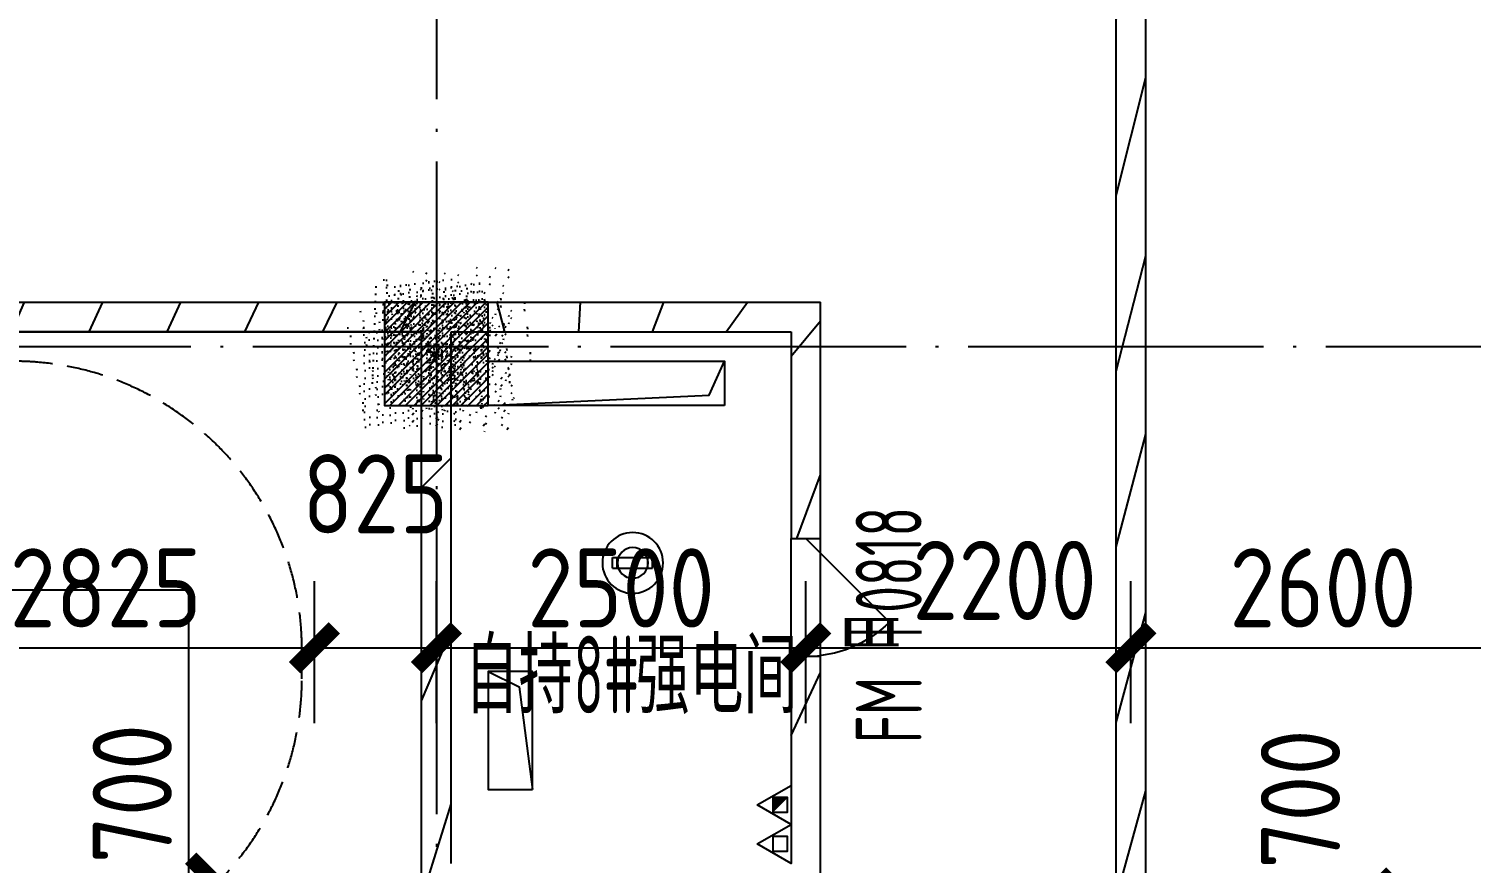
# Model space of a CAD drawing. Header units: inches. Extents: x 0 to 1813292486, y 0 to 3473589894.
# Drawn here: x 600470328 to 600480088, y 3473223920 to 3473229569 of the extents above; entities that cross this region are included whole.
import ezdxf
from ezdxf.xclip import XClip

# ---------------------------------------------------------------- set-up
doc = ezdxf.new("R2010")
doc.units = ezdxf.units.IN
doc.header["$LTSCALE"] = 1000
doc.header["$MEASUREMENT"] = 0
doc.header["$XCLIPFRAME"] = 2
doc.linetypes.add('AX-MALL-GIRD-200$0$DOTE', pattern=[2.4200000000000004, 2, -0.2, 0.02, -0.2])
doc.linetypes.add('AX-MALL-WALL-P02-QT$0$DASH', pattern=[0.35, 0.25, -0.1])
for name, color, linetype in [('A-Anno-Note', 241, 'Continuous'), ('AX-MALL-DIM-P02$0$A-Anno-Dims', 3, 'Continuous'), ('AX-MALL-DIM-P02$0$A-Detl-Thin', 131, 'Continuous'), ('AX-MALL-GIRD-200$0$A-Grid', 222, 'AX-MALL-GIRD-200$0$DOTE'), ('AX-MALL-P02-200$0$A-Anno-Note', 241, 'Continuous'), ('AX-MALL-WALL-P02$0$A-Anno-Note', 241, 'Continuous'), ('AX-MALL-WALL-P02-QT$0$A-Anno-Dims', 3, 'Continuous'), ('AX-MALL-WALL-P02-QT$0$A-Anno-Note', 241, 'Continuous'), ('AX-MALL-WALL-P02-QT$0$A-Detl-Patt', 8, 'Continuous'), ('AX-MALL-WALL-P02-QT$0$A-Detl-Thin', 131, 'Continuous'), ('AX-MALL-WALL-P02-QT$0$A-Strs', 151, 'Continuous'), ('AX-MALL-WALL-P02-QT$0$A-Wall', 2, 'Continuous'), ('AX-MALL-WALL-P02-QT$0$A-Wall-Patt', 13, 'Continuous'), ('AX-MALL-WALL-P02-QT$0$A-Wind', 4, 'Continuous'), ('AX-MALL-WORD-P02$0$A-Anno-Note', 241, 'Continuous'), ('AX-MALL-WORD-P02$0$A-Wind-Iden', 11, 'Continuous'), ('AX-MALL-ZTKD-P02$0$A-Anno-Note', 241, 'Continuous'), ('EX-MALL-2F-DBKD$0$TEL_底图', 7, 'Continuous'), ('PX-MALL-P02-LG$0$P-Exsh', 31, 'Continuous'), ('PX-MALL-P02-LG$0$PX-DSY-一层平面图$0$PX-B-P01$0$P-Gass-Anno', 41, 'Continuous'), ('SX-MALL-WALL-L-1F~2F$0$S-COLU', 30, 'Continuous'), ('SX-MALL-WALL-L-1F~2F$0$S-PATT-WALL', 83, 'Continuous'), ('SX-MALL-WALL-L-1F~2F$0$单形心', 4, 'Continuous')]:
    doc.layers.add(name, color=color, linetype=linetype)
doc.styles.add('AX-MALL-DIM-P02$0$_TCH_DIM_T3', font='gbenor.shx')
doc.styles.add('AX-MALL-WORD-P02$0$_TCH_WINDOW', font='gbenor.shx', dxfattribs={"bigfont": 'gbcbig.shx'})
doc.styles.add('AX-MALL-WORD-P02$0$STANDARD', font='gbenor.shx', dxfattribs={"bigfont": 'gbcbig.shx'})
doc.dimstyles.new('AX-MALL-DIM-P02$0$_TCH_ARCH&&180', dxfattribs={"dimtxt": 535.5, "dimasz": 270, "dimexe": 450, "dimexo": 450, "dimgap": 137.25, "dimtad": 1, "dimdec": 0, "dimzin": 0, "dimdsep": 46, "dimtxsty": 'AX-MALL-DIM-P02$0$_TCH_DIM_T3', "dimblk": 'AX-MALL-DIM-P02$0$_ArchTick', "dimcen": 0.09, "dimclrt": 7, "dimazin": 2, "dimtfac": 1, "dimtdec": 0, "dimtix": 1, "dimtmove": 2, "dimatfit": 3, "dimfxl": 500, "dimtolj": 1, "dimtzin": 0, "dimarcsym": 0})
pattern_1 = [(45, (0, 359.0227), (-353.55353201463, 353.55353201463), [])]

# ---------------------------------------------------------------- blocks, each defined once
blk = doc.blocks.new('AX-MALL-WORD-P02')
at = {"layer": 'AX-MALL-WORD-P02$0$A-Anno-Note', "style": 'AX-MALL-WORD-P02$0$STANDARD'}
for s, p in [('自持', (600287730.7605944, 3473121152.230686)), ('强电间', (600288815.1908987, 3473120748.248577))]:
    blk.add_text(s, height=506.3829787234042, rotation=339.5681613092015, dxfattribs=at).set_placement(p)
at = {"layer": 'AX-MALL-WORD-P02$0$A-Anno-Note', "style": 'AX-MALL-WORD-P02$0$STANDARD', "width": 0.6}
blk.add_text('8#', height=525, rotation=339.5681613092015, dxfattribs=at).set_placement((600288421.613877, 3473120894.867567))
at = {"layer": 'AX-MALL-WORD-P02$0$A-Wind-Iden', "style": 'AX-MALL-WORD-P02$0$_TCH_WINDOW', "width": 0.7}
for s, height, p in [('0818', 446.25, (600290866.0973691, 3473120710.499033)), ('甲', 506.3829787234042, (600290776.0202763, 3473120468.700384)), ('FM', 446.25, (600290557.9245276, 3473119883.254565))]:
    blk.add_text(s, height=height, rotation=69.56816110328897, dxfattribs=at).set_placement(p)
blk = doc.blocks.new('AX-MALL-GIRD-200')
at = {"layer": 'AX-MALL-GIRD-200$0$A-Grid'}
for p, q in [((600315044.6223986, 3473195022.09782), (600276315.0834494, 3473091058.370738)), ((600223757.4145118, 3473147635.412487), (600581653.41861, 3473014308.649205))]:
    blk.add_line(p, q, dxfattribs=at)
blk = doc.blocks.new('AX-MALL-WALL-P02-QT$0$tj')
at = {"layer": 'AX-MALL-WALL-P02-QT$0$A-Detl-Patt'}
h = blk.add_hatch(dxfattribs=at)
h.set_pattern_fill('STEEL', color=256, scale=100.0000000000001, angle=50.43183869082386)
h.set_pattern_definition([(75.00000000004839, (-14278.19445574284, 156289.8254051208), (-153.3407249234246, 41.08752340989569), []), (75.00000000004839, (-14317.88195610046, 156358.5661673546), (-153.3407249234246, 41.08752340989569), [])])
edge = h.paths.add_edge_path()
edge.add_line((88101.273016572, 47666.64152574539), (87883.93542659283, 47459.84604215622))
edge.add_line((87883.93542659283, 47459.84604215622), (91571.54751467705, 43584.64122533798))
edge.add_arc((262949.389629302, 558937.705083496), 543101.4133620498, 251.6057364187558, 260.0288666978238)
edge.add_arc((172180.8466627672, -2862.146247219684), 27099.9982179492, 64.7128659603706, 96.9316049602786, ccw=False)
edge.add_arc((262948.9730309481, 558936.3205539446), 543099.9677998082, 261.6155114784545, 271.7251478115656)
edge.add_line((279298.9759148359, 16082.51663446426), (279298.9759315252, 16382.65274763107))
edge.add_arc((262948.9742454757, 558936.3204835369), 542799.9676941936, 261.62020364125146, 271.7261014454634, ccw=False)
edge.add_arc((172180.8456921196, -2862.14609140989), 27400.00151046549, 64.80631838577902, 96.83815911678944)
edge.add_arc((262949.394896181, 558937.7037490648), 542801.4137571028, 251.6136389015772, 260.02417327084333, ccw=False)
edge.add_line((91737.26096642017, 43845.69257831573), (88101.273016572, 47666.64152574539))
blk.add_lwpolyline([(88103.03003954887, 47737.33037519455), (87813.24658572674, 47461.60306501389), (91543.92713344097, 43541.13421487808, 0.03677856867194786), (168908.9495433569, 23989.2463850975, -0.1416543586965341), (183742.0972260237, 21592.70785188675, 0.04416604653312874), (279348.9759123325, 16034.00206041336), (279348.9759345055, 16434.18465709686, -0.04414427716130016), (183859.0483468771, 21979.79425859451, 0.1405450684183163), (168919.8474783897, 24393.46752309799, -0.03670519880877311), (91764.87840116024, 43889.20268630981), (88103.03007543087, 47737.33033752441)], format="xyb", dxfattribs=at)
blk.add_lwpolyline([(88101.273016572, 47666.64152574539), (87883.93542659283, 47459.84604215622), (91571.54751467705, 43584.64122533798, 0.0367693963449814), (168910.2986617088, 24039.77597379684, -0.1415142461245126), (183756.7420067787, 21641.08926153183, 0.04414024362697595), (279298.9759148359, 16082.51663446426), (279298.9759315252, 16382.65274763107, -0.04412389944666065), (183844.4648458958, 21931.40288829803, 0.1406825130026793), (168918.4574091434, 24342.94360637665, -0.03671436212623864), (91737.26096642017, 43845.69257831573)], format="xyb", close=True, dxfattribs=at)
blk = doc.blocks.new('SX-MALL-WALL-L-1F~2F$0$BANWANG_XINGXIN')
at = {"color": 0}
for points in [[(0.7071067811865476, 0.7071067811865475), (-0.7071067811865477, -0.7071067811865475)], [(-0.7071067811865475, 0.7071067811865476), (0.7071067811865474, -0.7071067811865477)]]:
    blk.add_lwpolyline(points, dxfattribs=at)
blk = doc.blocks.new('SX-MALL-WALL-L-1F~2F')
at = {"layer": 'SX-MALL-WALL-L-1F~2F$0$S-PATT-WALL'}
h = blk.add_hatch(dxfattribs=at)
h.set_pattern_fill('钢筋混凝土', color=256, scale=15, pattern_type=2)
h.set_pattern_definition([(24.56816131876918, (600332726.3334522, 3473133559.609151), (-31.18316060756021, 68.21004687377882), []), (29.56816131876925, (600332726.3334522, 3473133559.609151), (97.53445422577846, -46.37920049590846), [11.25, -123.75]), (334.5681613187692, (600332726.3334522, 3473133559.609151), (19.88439775835759, 112.9961142864107), [9, -99]), (80.01956131876923, (600332734.4613234, 3473133555.744218), (117.4189029535321, 66.61682170576017), [9.5610285, -105.1713168]), (25.75236131876919, (600332736.8062372, 3473133587.721795), (141.3476152674957, -79.15081590010527), [16.87499999999951, -185.624999999996]), (76.20376131876925, (600332748.5852009, 3473133581.125886), (182.3878362713222, 87.98253900728311), [14.3415432, -157.75695]), (330.7523613187692, (600332736.8062372, 3473133587.721795), (182.387767611897, 87.98268144025062), [13.49999999999975, -148.499999999996]), (0.5681613187692669, (600332748.2443632, 3473133575.457242), (62.82047321120105, -87.84980446922418), [11.25, -123.75]), (305.5681613187692, (600332748.2443632, 3473133575.457242), (72.17288940056439, 89.18848105901375), [9, -99]), (51.01956131876926, (600332753.4793979, 3473133568.136421), (134.9933625470349, 1.33857134020591), [9.5610285, -105.1713168]), (17.06816131876921, (600332726.3334522, 3473133559.609151), (19.14085714793764, 46.15589493924091), [0.75, -97.8, 0.75, -100.5, 0.75, -99.375]), (347.0681613187692, (600332726.3334522, 3473133559.609151), (57.63084699394109, 41.66442757030211), [0.75, -57.3, 0.75, -95.55, 0.75, -37.875]), (307.0681613187692, (600332694.9878538, 3473133571.286306), (73.85474001336534, -31.12342331039777), [0.75, -37.5, 0.75, -117, 0.75, -155.25]), (297.0681613187692, (600332680.9315315, 3473133576.522698), (87.2164167648191, -16.46683781742514), [0.75, -48.75, 0.75, -77.69999999999999, 0.75, -110.25])])
h.paths.add_polyline_path([(600288606.5348943, 3473123050.358087), (600288850.8998764, 3473123706.31979), (600288194.9381735, 3473123950.684772), (600287950.5731914, 3473123294.723069)])
h = blk.add_hatch(dxfattribs=at)
h.set_pattern_fill('钢筋混凝土', color=256, scale=15, pattern_type=2)
h.set_pattern_definition([(24.56816131876918, (600332743.788088, 3473133606.463542), (-31.18316060756021, 68.21004687377882), []), (29.56816131876925, (600332743.788088, 3473133606.463542), (97.53445422577846, -46.37920049590846), [11.24999999999975, -123.749999999998]), (334.5681613187692, (600332743.788088, 3473133606.463542), (19.8843977583576, 112.9961142864107), [8.999999999999755, -98.99999999999804]), (80.01956131876923, (600332751.9159591, 3473133602.59861), (117.4189029535321, 66.61682170576017), [9.5610285, -105.1713168]), (25.75236131876918, (600332754.260873, 3473133634.576187), (141.3476152674957, -79.15081590010527), [16.87499999999999, -185.6249999999999]), (76.20376131876925, (600332766.0398366, 3473133627.980278), (182.3878362713222, 87.98253900728308), [14.3415432, -157.75695]), (330.7523613187692, (600332754.260873, 3473133634.576187), (182.3877676118969, 87.98268144025063), [13.5, -148.4999999999999]), (0.5681613187692685, (600332765.6989989, 3473133622.311633), (62.82047321120105, -87.84980446922418), [11.25, -123.75]), (305.5681613187692, (600332765.6989989, 3473133622.311633), (72.17288940056437, 89.18848105901375), [8.999999999999998, -98.99999999999999]), (51.01956131876926, (600332770.9340338, 3473133614.990813), (134.9933625470349, 1.33857134020591), [9.5610285, -105.1713168]), (17.06816131876921, (600332743.788088, 3473133606.463542), (19.14085714793764, 46.1558949392409), [0.7499999999999999, -97.79999999999998, 0.7499999999999999, -100.5, 0.7499999999999999, -99.37499999999999]), (347.0681613187692, (600332743.788088, 3473133606.463542), (57.63084699394109, 41.66442757030211), [0.7499999999999999, -57.29999999999999, 0.7499999999999999, -95.54999999999998, 0.7499999999999999, -37.87499999999999]), (307.0681613187692, (600332712.4424894, 3473133618.140697), (73.85474001336533, -31.12342331039777), [0.7499999999999848, -37.49999999999903, 0.7499999999999848, -116.9999999999981, 0.7499999999999848, -155.2499999999961]), (297.0681613187692, (600332698.3861673, 3473133623.37709), (87.2164167648191, -16.46683781742514), [0.7499999999999999, -48.74999999999999, 0.7499999999999999, -77.69999999999997, 0.7499999999999999, -110.25])])
h.paths.add_polyline_path([(600288606.5348945, 3473123050.358088), (600288850.8998764, 3473123706.31979), (600288194.9381734, 3473123950.684772), (600287950.5731913, 3473123294.72307)])
at = {"layer": 'SX-MALL-WALL-L-1F~2F$0$S-COLU'}
blk.add_lwpolyline([(600288606.5348943, 3473123050.358087), (600288850.8998764, 3473123706.31979), (600288194.9381735, 3473123950.684772), (600287950.5731914, 3473123294.723069)], close=True, dxfattribs=at)
at = {"layer": 'SX-MALL-WALL-L-1F~2F$0$单形心', "xscale": 50, "yscale": 50, "zscale": 50}
blk.add_blockref('SX-MALL-WALL-L-1F~2F$0$BANWANG_XINGXIN', (600288400.7365339, 3473123500.52143), dxfattribs=at)
blk = doc.blocks.new('SX-MALL-WALL-L-2F~3F')
ref = blk.add_blockref('SX-MALL-WALL-L-1F~2F', (0, 0))
XClip(ref).set_block_clipping_path([(600349769.7341375, 3473074679.418533), (600357001.7302529, 3473071985.287766), (600356499.8725733, 3473070638.124951), (600359302.5086629, 3473069594.060767), (600362345.1765132, 3473077761.653201), (600381551.4312518, 3473070606.759726), (600391553.7259278, 3473066880.611454), (600387749.827644, 3473056669.608357), (600391632.1759799, 3473055223.319679), (600395635.5522461, 3473065969.791956), (600406982.2408491, 3473061742.817497), (600403058.8006672, 3473051210.921831), (600412723.2437257, 3473047610.6332), (600445093.3740637, 3473134503.466942), (600393055.2444371, 3473153889.197227), (600387463.4997383, 3473138878.984498), (600380158.3525343, 3473141600.366193), (600382830.751978, 3473148774.027779), (600388210.8522022, 3473146769.782572), (600390696.2253517, 3473153441.399696), (600277474.697425, 3473195619.741203), (600273446.9822528, 3473184807.934726), (600257129.111771, 3473190886.82031), (600241575.9633431, 3473149136.690594), (600258197.8999482, 3473142944.531458), (600255239.7303221, 3473135003.762026), (600263182.3271956, 3473132044.911624), (600260741.6763649, 3473125493.34496), (600269350.4970673, 3473122286.306632), (600271511.1407766, 3473128086.235537), (600286270.1853781, 3473122588.058336), (600284109.5416689, 3473116788.129431), (600282580.7823727, 3473112684.400902), (600291840.7574171, 3473109234.788475), (600290827.7957876, 3473106515.642598), (600293360.405141, 3473105572.171298), (600294731.2544166, 3473109252.0137), (600323175.4764534, 3473098655.706329), (600321336.3302773, 3473093718.790065), (600344750.773286, 3473084996.222976), (600341987.4689643, 3473077578.540671), (600344583.6790427, 3473076611.376234), (600346015.5062013, 3473080454.904757), (600351201.5612961, 3473078522.947055)])
blk = doc.blocks.new('SX-MALL-WALL-2F~3F')
blk.add_blockref('SX-MALL-WALL-L-2F~3F', (0, 0))
blk = doc.blocks.new('EX-MALL-2F-DBKD')
at = {"layer": 'EX-MALL-2F-DBKD$0$TEL_底图'}
for points in [[(600290106.597145, 3473122491.5401), (600288606.5348128, 3473123050.357868), (600288711.2627517, 3473123331.484284), (600290211.3250839, 3473122772.666516)], [(600287980.7401909, 3473120508.931516), (600288260.0146891, 3473121258.601946), (600287978.888278, 3473121363.329883), (600287699.6137797, 3473120613.659453)]]:
    blk.add_lwpolyline(points, close=True, dxfattribs=at)
for points in [[(600288607.2562804, 3473123050.0891), (600290031.5546933, 3473122593.380918), (600290211.3250878, 3473122772.666526)], [(600287978.8882779, 3473121363.329884), (600288139.1543783, 3473121191.489038), (600287980.740191, 3473120508.931516)]]:
    blk.add_lwpolyline(points, dxfattribs=at)
blk = doc.blocks.new('AX-MALL-WALL-P02-QT$0$$DorLib2D$00000114')
at = {"color": 0}
blk.add_line((0.4999999999999964, 3.552713678800501e-15), (-0.2071067811864751, 0.7071067811864857), dxfattribs=at)
blk.add_arc((0.5000000000013856, -1.154631945610163e-12), 1.000000000001696, 135, 180, dxfattribs=at)
blk = doc.blocks.new('AX-MALL-WALL-P02-QT')
at = {"layer": 'AX-MALL-WALL-P02-QT$0$A-Wall-Patt'}
h = blk.add_hatch(dxfattribs=at)
h.set_pattern_fill('普通砖', color=256, scale=200, style=0)
h.set_pattern_definition(pattern_1)
h.paths.add_polyline_path([(600281166.7770708, 3473126568.881009), (600281284.3761337, 3473126311.644813), (600288359.3916433, 3473123675.993935), (600288476.3733135, 3473123703.557195), (600288522.9190242, 3473123828.502281)])
h = blk.add_hatch(dxfattribs=at)
h.set_pattern_fill('普通砖', color=256, scale=200, style=0)
h.set_pattern_definition(pattern_1)
h.paths.add_polyline_path([(600291317.7336475, 3473117771.816128), (600291415.115472, 3473117842.252078), (600293788.946503, 3473124214.450559), (600293531.7103044, 3473124096.851497), (600291192.7885679, 3473117818.361856)])
h = blk.add_hatch(dxfattribs=at)
h.set_pattern_fill('普通砖', color=256, scale=200, style=0)
h.set_pattern_definition(pattern_1)
h.paths.add_polyline_path([(600288476.3733134, 3473123703.557195), (600288546.8092728, 3473123606.175369), (600290702.1121182, 3473122803.261816), (600290959.3483169, 3473122920.860878), (600288522.9190245, 3473123828.502281)])
h = blk.add_hatch(dxfattribs=at)
h.set_pattern_fill('普通砖', color=256, scale=200, style=0)
h.set_pattern_definition(pattern_1)
h.paths.add_polyline_path([(600287192.6932522, 3473120162.22208), (600287290.0750784, 3473120232.658039), (600288546.8092728, 3473123606.175369), (600288476.3733135, 3473123703.557195), (600288359.3916433, 3473123675.993935), (600287067.7481661, 3473120208.767791)])
h = blk.add_hatch(dxfattribs=at)
h.set_pattern_fill('普通砖', color=256, scale=200, style=0)
h.set_pattern_definition(pattern_1)
h.paths.add_polyline_path([(600290702.1121182, 3473122803.261816), (600290213.3821331, 3473121491.338419), (600290400.7997613, 3473121421.51985), (600290959.3483169, 3473122920.860878)])
h = blk.add_hatch(dxfattribs=at)
h.set_pattern_fill('普通砖', color=256, scale=200, style=0)
h.set_pattern_definition(pattern_1)
h.paths.add_polyline_path([(600289597.8862138, 3473119266.217126), (600290121.5254837, 3473120671.849337), (600289934.1078556, 3473120741.667906), (600289445.3778692, 3473119429.744507), (600289472.9411277, 3473119312.762837)])
at = {"layer": 'AX-MALL-WALL-P02-QT$0$A-Anno-Dims'}
blk.add_lwpolyline([(600283132.5744295, 3473124369.252343, 0, 0, 0), (600286656.0258596, 3473123056.663291, 0, 0, 0), (600285905.4762685, 3473121041.923776, 0, 0, 0), (600282644.4095194, 3473122256.766835, 0, 120, 0), (600283066.0991852, 3473122099.67506, 0, 0, 0)], format="xyseb", dxfattribs=at)
at = {"layer": 'AX-MALL-WALL-P02-QT$0$A-Strs'}
for p, q in [((600288359.3916458, 3473123675.99393), (600285773.028362, 3473124639.490149)), ((600286858.2923981, 3473119646.514724), (600288359.3916458, 3473123675.99393))]:
    blk.add_line(p, q, dxfattribs=at)
at = {"layer": 'AX-MALL-WALL-P02-QT$0$A-Strs', "linetype": 'AX-MALL-WALL-P02-QT$0$DASH'}
blk.add_lwpolyline([(600284271.9291797, 3473120610.011119, 0.414213564597309), (600286779.9818535, 3473121756.601883), (600286849.8006063, 3473121944.020013, 0.4142134314971253), (600285703.2099676, 3473124452.072055)], format="xyb", dxfattribs=at)
at = {"layer": 'AX-MALL-WALL-P02-QT$0$A-Wall'}
for p, q in [((600281166.7770708, 3473126568.881009), (600288522.9190242, 3473123828.502281)), ((600281284.3761337, 3473126311.644813), (600288359.3916433, 3473123675.993935)), ((600291415.115472, 3473117842.252078), (600293788.946503, 3473124214.450559)), ((600291192.7885679, 3473117818.361856), (600293531.7103044, 3473124096.851497)), ((600288522.9190245, 3473123828.502281), (600290959.3483169, 3473122920.860878)), ((600287067.7481661, 3473120208.767791), (600288359.3916433, 3473123675.993935)), ((600287290.0750784, 3473120232.658039), (600288546.8092728, 3473123606.175369)), ((600288546.8092728, 3473123606.175369), (600290702.1121182, 3473122803.261816)), ((600290400.7997613, 3473121421.51985), (600290959.3483169, 3473122920.860878)), ((600290702.1121182, 3473122803.261816), (600290213.3821331, 3473121491.338419)), ((600290213.3821331, 3473121491.338419), (600290400.7997613, 3473121421.51985)), ((600289934.1078556, 3473120741.667906), (600289445.3778692, 3473119429.744507)), ((600290121.5254837, 3473120671.849337), (600289934.1078556, 3473120741.667906)), ((600289597.8862138, 3473119266.217126), (600290121.5254837, 3473120671.849337))]:
    blk.add_line(p, q, dxfattribs=at)
at = {"layer": 'AX-MALL-WALL-P02-QT$0$A-Wind'}
for p, q in [((600289934.1078556, 3473120741.667906), (600290213.382133, 3473121491.338419)), ((600290121.5254838, 3473120671.849337), (600290400.7997613, 3473121421.51985))]:
    blk.add_line(p, q, dxfattribs=at)
at = {"layer": 'AX-MALL-WALL-P02-QT$0$A-Anno-Note'}
blk.add_blockref('EX-MALL-2F-DBKD', (0, 0), dxfattribs=at)
at = {"layer": 'AX-MALL-WALL-P02-QT$0$A-Detl-Thin'}
blk.add_blockref('SX-MALL-WALL-2F~3F', (0, 0), dxfattribs=at)
at = {"layer": 'AX-MALL-WALL-P02-QT$0$A-Detl-Thin', "rotation": 339.5681613091762}
blk.add_blockref('AX-MALL-WALL-P02-QT$0$tj', (600144118.6961328, 3473128496.287411), dxfattribs=at)
at = {"layer": 'AX-MALL-WALL-P02-QT$0$A-Wind'}
blk.add_blockref('AX-MALL-GIRD-200', (0, 0), dxfattribs=at)
at = {"layer": 'AX-MALL-WALL-P02-QT$0$A-Wind', "xscale": 800, "yscale": -800, "zscale": 200, "rotation": 69.56816038445717}
blk.add_blockref('AX-MALL-WALL-P02-QT$0$$DorLib2D$00000114', (600290167.4538084, 3473121081.593878), dxfattribs=at)
blk = doc.blocks.new('AX-MALL-WALL-P02')
at = {"layer": 'AX-MALL-WALL-P02$0$A-Anno-Note'}
blk.add_blockref('AX-MALL-WORD-P02', (0, 0), dxfattribs=at)
blk.add_blockref('AX-MALL-WALL-P02-QT', (0, 0), dxfattribs=at)
blk = doc.blocks.new('PX-MALL-P02-LG$0$PX-DSY-一层平面图$0$PX-B-P01$0$A$C3BA02923')
for p, q in [((-205.0528028229019, 54.52846630102431), (200.4903818683233, 54.52846630105341)), ((-205.0528028229019, 54.52846630102431), (-205.0528028229019, -54.52846630098065)), ((-158.9956803772366, 54.52846630102431), (-158.9956803772366, -54.52846630098065)), ((154.4332594227744, 54.52846630102431), (154.4332594227744, -54.52846630098065)), ((200.4903818683233, 54.52846630105341), (200.4903818685561, -54.52846630105341)), ((-205.0528028229019, -54.52846630098065), (200.4903818685561, -54.52846630105341))]:
    blk.add_line(p, q)
for radius in [308.1916796825826, 155.3229930804212]:
    blk.add_circle((0, 0), radius)
blk = doc.blocks.new('PX-MALL-P02-LG$0$MHQ')
at = {"layer": 'PX-MALL-P02-LG$0$P-Exsh', "ltscale": 0.7}
h = blk.add_hatch(dxfattribs=at)
h.set_pattern_fill('ANSI31', color=256, scale=25, style=0)
h.set_pattern_definition([(45, (-160019.2306599375, -42228.3236173685), (-28.0633003783411, 28.0633003783411), [])])
h.paths.add_polyline_path([(-75.0000000015425, 185.1731819980414), (75, 185.1731819980414), (75, 35.17318199802685), (-75.0000000015425, 35.17318199802685)])
for points in [[(0, 346.4101615137042), (-200, -1.455191522836685e-11), (200, -1.455191522836685e-11)], [(0, 346.4101615137042), (-200, -1.455191522836685e-11), (200, -1.455191522836685e-11)], [(0, 346.4101615137042), (-200, -1.455191522836685e-11), (200, -1.455191522836685e-11)], [(-75.0000000015425, 185.1731819980414), (75, 185.1731819980414), (75, 35.17318199802685), (-75.0000000015425, 35.17318199802685)]]:
    blk.add_lwpolyline(points, close=True, dxfattribs=at)
blk = doc.blocks.new('PX-MALL-P02-LG$0$A$C301F1425')
at = {"layer": 'PX-MALL-P02-LG$0$P-Exsh', "ltscale": 0.7}
for p in [(-200, 1.455191522836685e-11), (200, 1.455191522836685e-11)]:
    blk.add_blockref('PX-MALL-P02-LG$0$MHQ', p, dxfattribs=at)
blk = doc.blocks.new('PX-MALL-P02-LG')
at = {"xscale": -0.6600000001490114, "yscale": 0.6600000001490114, "zscale": 0.6600000001490114, "rotation": 69.56816190281047}
blk.add_blockref('PX-MALL-P02-LG$0$A$C301F1425', (600289537.5383745, 3473119677.135778), dxfattribs=at)
at = {"layer": 'PX-MALL-P02-LG$0$PX-DSY-一层平面图$0$PX-B-P01$0$P-Gass-Anno', "xscale": -0.6666666666666912, "yscale": 0.6666666666666912, "zscale": 0.6666666666666665, "rotation": 159.5681613098035}
blk.add_blockref('PX-MALL-P02-LG$0$PX-DSY-一层平面图$0$PX-B-P01$0$A$C3BA02923', (600289151.5553681, 3473121709.974895, -1.308681096602748e-07), dxfattribs=at)
blk = doc.blocks.new('AX-MALL-ZTKD-P02')
at = {"layer": 'AX-MALL-ZTKD-P02$0$A-Anno-Note'}
blk.add_blockref('AX-MALL-GIRD-200', (0, 0), dxfattribs=at)
blk = doc.blocks.new('AX-MALL-DIM-P02$0$_ArchTick')
at = {"color": 0, "linetype": 'ByBlock', "const_width": 0.4}
blk.add_lwpolyline([(-0.5, -0.5), (0.5, 0.5)], dxfattribs=at)
blk = doc.blocks.new('*D522')
at = {"layer": 'AX-MALL-DIM-P02$0$A-Anno-Dims', "color": 0, "lineweight": -2, "transparency": 16777216}
for p, q in [((600285915.4597085, 3473133443.654691), (600287153.0389962, 3473132982.620092)), ((600284636.7926772, 3473127517.18389), (600286731.3493302, 3473133139.711866)), ((600283820.9030555, 3473127821.126715), (600285058.4823432, 3473127360.092116))]:
    blk.add_line(p, q, dxfattribs=at)
at = {"layer": 'AX-MALL-DIM-P02$0$A-Anno-Dims', "color": 0, "lineweight": -2, "transparency": 16777216, "xscale": 270, "yscale": 270, "zscale": 270}
for p, rotation in [((600286731.3493302, 3473133139.711866), 69.56816130781343), ((600284636.7926772, 3473127517.18389), 249.5681613078134)]:
    blk.add_blockref('AX-MALL-DIM-P02$0$_ArchTick', p, dxfattribs=dict(at, rotation=rotation))
at = {"layer": 'AX-MALL-DIM-P02$0$A-Anno-Dims', "color": 7, "transparency": 16777216, "insert": (600285304.5503039, 3473130469.830475), "char_height": 535.5, "attachment_point": 5, "rotation": 69.56816130781343, "style": 'AX-MALL-DIM-P02$0$_TCH_DIM_T3'}
blk.add_mtext('\\A1;6000', dxfattribs=at)
blk = doc.blocks.new('*D569')
at = {"layer": 'AX-MALL-DIM-P02$0$A-Anno-Dims', "color": 0, "lineweight": -2, "transparency": 16777216}
for p, q in [((600284107.632491, 3473122431.98916), (600284442.8341626, 3473123331.788481)), ((600284285.7423795, 3473122910.098818), (600286933.0163776, 3473121923.911511)), ((600286754.906489, 3473121445.801853), (600287090.1081606, 3473122345.601174))]:
    blk.add_line(p, q, dxfattribs=at)
at = {"layer": 'AX-MALL-DIM-P02$0$A-Anno-Dims', "color": 0, "lineweight": -2, "transparency": 16777216, "xscale": 270, "yscale": 270, "zscale": 270}
for p, rotation in [((600284285.7423795, 3473122910.098818), 159.5681601010954), ((600286933.0163776, 3473121923.911511), 339.5681601010954)]:
    blk.add_blockref('AX-MALL-DIM-P02$0$_ArchTick', p, dxfattribs=dict(at, rotation=rotation))
at = {"layer": 'AX-MALL-DIM-P02$0$A-Anno-Dims', "color": 7, "transparency": 16777216, "insert": (600285750.7619832, 3473122796.525861), "char_height": 535.5, "attachment_point": 5, "rotation": 339.5681601010954, "style": 'AX-MALL-DIM-P02$0$_TCH_DIM_T3'}
blk.add_mtext('\\A1;2825', dxfattribs=at)
blk = doc.blocks.new('*D570')
at = {"layer": 'AX-MALL-DIM-P02$0$A-Anno-Dims', "color": 0, "lineweight": -2, "transparency": 16777216}
for p, q in [((600286754.9064889, 3473121445.801852), (600287090.1081607, 3473122345.601173)), ((600287528.0041659, 3473121157.800264), (600287863.2058377, 3473122057.599585)), ((600286933.0163774, 3473121923.911511), (600287706.1140544, 3473121635.909923))]:
    blk.add_line(p, q, dxfattribs=at)
at = {"layer": 'AX-MALL-DIM-P02$0$A-Anno-Dims', "color": 0, "lineweight": -2, "transparency": 16777216, "xscale": 270, "yscale": 270, "zscale": 270}
for p, rotation in [((600286933.0163774, 3473121923.911511), 159.5681600965577), ((600287706.1140544, 3473121635.909923), 339.5681600965577)]:
    blk.add_blockref('AX-MALL-DIM-P02$0$_ArchTick', p, dxfattribs=dict(at, rotation=rotation))
at = {"layer": 'AX-MALL-DIM-P02$0$A-Anno-Dims', "color": 7, "transparency": 16777216, "insert": (600287683.2116622, 3473122756.065829), "char_height": 535.5, "attachment_point": 5, "rotation": 339.56816009655773, "style": 'AX-MALL-DIM-P02$0$_TCH_DIM_T3'}
blk.add_mtext('\\A1;825', dxfattribs=at)
blk = doc.blocks.new('*D571')
at = {"layer": 'AX-MALL-DIM-P02$0$A-Anno-Dims', "color": 0, "lineweight": -2, "transparency": 16777216}
for p, q in [((600287528.0041661, 3473121157.800264), (600287863.2058377, 3473122057.599586)), ((600287706.1140544, 3473121635.909923), (600290048.8344643, 3473120763.177771)), ((600289870.724576, 3473120285.068113), (600290205.9262476, 3473121184.867434))]:
    blk.add_line(p, q, dxfattribs=at)
at = {"layer": 'AX-MALL-DIM-P02$0$A-Anno-Dims', "color": 0, "lineweight": -2, "transparency": 16777216, "xscale": 270, "yscale": 270, "zscale": 270}
for p, rotation in [((600287706.1140544, 3473121635.909923), 159.5681600989978), ((600290048.8344643, 3473120763.177771), 339.5681600989978)]:
    blk.add_blockref('AX-MALL-DIM-P02$0$_ArchTick', p, dxfattribs=dict(at, rotation=rotation))
at = {"layer": 'AX-MALL-DIM-P02$0$A-Anno-Dims', "color": 7, "transparency": 16777216, "insert": (600289018.8568645, 3473121579.064544), "char_height": 535.5, "attachment_point": 5, "rotation": 339.5681600989978, "style": 'AX-MALL-DIM-P02$0$_TCH_DIM_T3'}
blk.add_mtext('\\A1;2500', dxfattribs=at)
blk = doc.blocks.new('*D572')
at = {"layer": 'AX-MALL-DIM-P02$0$A-Anno-Dims', "color": 0, "lineweight": -2, "transparency": 16777216}
for p, q in [((600289870.7245759, 3473120285.068113), (600290205.9262475, 3473121184.867434)), ((600290048.8344642, 3473120763.177771), (600292110.4332198, 3473119995.171691)), ((600291932.3233315, 3473119517.062033), (600292267.5250031, 3473120416.861354))]:
    blk.add_line(p, q, dxfattribs=at)
at = {"layer": 'AX-MALL-DIM-P02$0$A-Anno-Dims', "color": 0, "lineweight": -2, "transparency": 16777216, "xscale": 270, "yscale": 270, "zscale": 270}
for p, rotation in [((600290048.8344642, 3473120763.177771), 159.5681600985759), ((600292110.4332198, 3473119995.171691), 339.5681600985759)]:
    blk.add_blockref('AX-MALL-DIM-P02$0$_ArchTick', p, dxfattribs=dict(at, rotation=rotation))
at = {"layer": 'AX-MALL-DIM-P02$0$A-Anno-Dims', "color": 7, "transparency": 16777216, "insert": (600291468.6306177, 3473120720.66168), "char_height": 535.5, "attachment_point": 5, "rotation": 339.56816009857585, "style": 'AX-MALL-DIM-P02$0$_TCH_DIM_T3'}
blk.add_mtext('\\A1;2200', dxfattribs=at)
blk = doc.blocks.new('*D573')
at = {"layer": 'AX-MALL-DIM-P02$0$A-Anno-Dims', "color": 0, "lineweight": -2, "transparency": 16777216}
for p, q in [((600291932.3233314, 3473119517.062033), (600292267.525003, 3473120416.861354)), ((600292110.4332199, 3473119995.171691), (600294546.8574831, 3473119087.532102)), ((600294368.7475946, 3473118609.422443), (600294703.9492662, 3473119509.221765))]:
    blk.add_line(p, q, dxfattribs=at)
at = {"layer": 'AX-MALL-DIM-P02$0$A-Anno-Dims', "color": 0, "lineweight": -2, "transparency": 16777216, "xscale": 270, "yscale": 270, "zscale": 270}
for p, rotation in [((600292110.4332199, 3473119995.171691), 159.5681600962024), ((600294546.8574831, 3473119087.532102), 339.5681600962024)]:
    blk.add_blockref('AX-MALL-DIM-P02$0$_ArchTick', p, dxfattribs=dict(at, rotation=rotation))
at = {"layer": 'AX-MALL-DIM-P02$0$A-Anno-Dims', "color": 7, "transparency": 16777216, "insert": (600293470.0279562, 3473119920.872593), "char_height": 535.5, "attachment_point": 5, "rotation": 339.5681600962024, "style": 'AX-MALL-DIM-P02$0$_TCH_DIM_T3'}
blk.add_mtext('\\A1;2600', dxfattribs=at)
blk = doc.blocks.new('*D574')
at = {"layer": 'AX-MALL-DIM-P02$0$A-Anno-Dims', "color": 0, "lineweight": -2, "transparency": 16777216}
for p, q in [((600294368.7475946, 3473118609.422444), (600294703.949266, 3473119509.221765)), ((600294546.8574829, 3473119087.532102), (600296421.0337614, 3473118389.346399)), ((600296242.9238731, 3473117911.236741), (600296578.1255444, 3473118811.036062))]:
    blk.add_line(p, q, dxfattribs=at)
at = {"layer": 'AX-MALL-DIM-P02$0$A-Anno-Dims', "color": 0, "lineweight": -2, "transparency": 16777216, "xscale": 270, "yscale": 270, "zscale": 270}
for p, rotation in [((600294546.8574829, 3473119087.532102), 159.5681601009815), ((600296421.0337614, 3473118389.346399), 339.5681601009815)]:
    blk.add_blockref('AX-MALL-DIM-P02$0$_ArchTick', p, dxfattribs=dict(at, rotation=rotation))
at = {"layer": 'AX-MALL-DIM-P02$0$A-Anno-Dims', "color": 7, "transparency": 16777216, "insert": (600295625.3282272, 3473119117.959947), "char_height": 535.5, "attachment_point": 5, "rotation": 339.5681601009815, "style": 'AX-MALL-DIM-P02$0$_TCH_DIM_T3'}
blk.add_mtext('\\A1;2000', dxfattribs=at)
blk = doc.blocks.new('*D578')
at = {"layer": 'AX-MALL-DIM-P02$0$A-Anno-Dims', "color": 0, "lineweight": -2, "transparency": 16777216}
for p, q in [((600293545.6014999, 3473117688.863799), (600292817.6964316, 3473117960.029796)), ((600292995.0211152, 3473117146.976317), (600293239.3860978, 3473117802.938022)), ((600293301.2365172, 3473117032.902094), (600292573.331449, 3473117304.068091))]:
    blk.add_line(p, q, dxfattribs=at)
at = {"layer": 'AX-MALL-DIM-P02$0$A-Anno-Dims', "color": 0, "lineweight": -2, "transparency": 16777216, "xscale": 270, "yscale": 270, "zscale": 270}
for p, rotation in [((600293239.3860978, 3473117802.938022), 69.56816132416331), ((600292995.0211152, 3473117146.976317), 249.5681613241633)]:
    blk.add_blockref('AX-MALL-DIM-P02$0$_ArchTick', p, dxfattribs=dict(at, rotation=rotation))
at = {"layer": 'AX-MALL-DIM-P02$0$A-Anno-Dims', "color": 7, "transparency": 16777216, "insert": (600292827.4742445, 3473118634.551864), "char_height": 535.5, "attachment_point": 5, "rotation": 69.56816132416333, "style": 'AX-MALL-DIM-P02$0$_TCH_DIM_T3'}
blk.add_mtext('\\A1;700', dxfattribs=at)
blk = doc.blocks.new('*D582')
at = {"layer": 'AX-MALL-DIM-P02$0$A-Anno-Dims', "color": 0, "lineweight": -2, "transparency": 16777216}
for p, q in [((600285871.9482211, 3473120654.238358), (600285308.5746558, 3473120864.111542)), ((600285485.8993406, 3473120051.058068), (600285730.2643218, 3473120707.019767)), ((600285627.5832397, 3473119998.276658), (600285064.2096746, 3473120208.149842))]:
    blk.add_line(p, q, dxfattribs=at)
at = {"layer": 'AX-MALL-DIM-P02$0$A-Anno-Dims', "color": 0, "lineweight": -2, "transparency": 16777216, "xscale": 270, "yscale": 270, "zscale": 270}
for p, rotation in [((600285730.2643218, 3473120707.019767), 69.56816130229842), ((600285485.8993406, 3473120051.058068), 249.5681613022984)]:
    blk.add_blockref('AX-MALL-DIM-P02$0$_ArchTick', p, dxfattribs=dict(at, rotation=rotation))
at = {"layer": 'AX-MALL-DIM-P02$0$A-Anno-Dims', "color": 7, "transparency": 16777216, "insert": (600285432.3341609, 3473121428.355626), "char_height": 535.5, "attachment_point": 5, "rotation": 69.56816130229842, "style": 'AX-MALL-DIM-P02$0$_TCH_DIM_T3'}
blk.add_mtext('\\A1;700', dxfattribs=at)
blk = doc.blocks.new('AX-MALL-DIM-P02')
at = {"layer": 'AX-MALL-DIM-P02$0$A-Detl-Thin'}
blk.add_blockref('AX-MALL-ZTKD-P02', (-2.384185791015625e-06, 9.5367431640625e-07), dxfattribs=at)
at = {"layer": 'AX-MALL-DIM-P02$0$A-Anno-Dims'}
for p1, p2, distance, picture, middle in [((600283399.2133893, 3473127978.21849), (600285493.7700425, 3473133600.746466), -1320.664755284537, '*D522', (600285304.5503039, 3473130469.830475)), ((600283950.5407078, 3473122010.299497), (600286597.8147058, 3473121024.11219), 960.2077791342306, '*D569', (600285750.7619832, 3473122796.525861)), ((600287370.9123828, 3473120736.110601), (600289713.6327926, 3473119863.37845), 960.2077791342308, '*D571', (600289018.8568645, 3473121579.064544)), ((600291775.2315482, 3473119095.37237), (600294211.6558113, 3473118187.732781), 960.2077791758456, '*D573', (600293470.0279562, 3473119920.872593)), ((600294211.6558114, 3473118187.732781), (600296085.83209, 3473117489.547079), 960.2077776688699, '*D574', (600295625.3282272, 3473119117.959947))]:
    dim = blk.add_aligned_dim(p1=p1, p2=p2, distance=distance, dimstyle='AX-MALL-DIM-P02$0$_TCH_ARCH&&180', dxfattribs=at)
    dim.commit()
    dim.dimension.update_dxf_attribs({"geometry": picture, "text_midpoint": middle})
for base, p1, p2, angle, picture, middle in [((600287706.1140544, 3473121635.909923), (600286597.8147057, 3473121024.11219), (600287370.9123827, 3473120736.110601), 339.56816006552503, '*D570', (600287683.2116622, 3473122756.065829)), ((600285730.2643218, 3473120707.019767), (600286049.272906, 3473119841.184884), (600286293.637887, 3473120497.146583), 69.56816128867345, '*D582', (600285432.3341609, 3473121428.355626)), ((600292110.4332198, 3473119995.171691), (600289713.6327926, 3473119863.37845), (600291775.2315483, 3473119095.37237), 339.56816008693863, '*D572', (600291468.6306177, 3473120720.66168)), ((600293239.3860978, 3473117802.938022), (600293722.9261833, 3473116875.81032), (600293967.2911661, 3473117531.772025), 69.5681613377883, '*D578', (600292827.4742445, 3473118634.551864))]:
    dim = blk.add_linear_dim(base=base, p1=p1, p2=p2, angle=angle, dimstyle='AX-MALL-DIM-P02$0$_TCH_ARCH&&180', dxfattribs=at)
    dim.commit()
    dim.dimension.update_dxf_attribs({"geometry": picture, "text_midpoint": middle, "dimtype": 129})
blk = doc.blocks.new('AX-MALL-P02-200')
at = {"layer": 'AX-MALL-P02-200$0$A-Anno-Note'}
blk.add_blockref('AX-MALL-WALL-P02', (0, 0), dxfattribs=at)
for name in ['AX-MALL-DIM-P02', 'PX-MALL-P02-LG']:
    blk.add_blockref(name, (0, 0), dxfattribs=at)

msp = doc.modelspace()

# ---------------------------------------------------------------- block references
at = {"layer": 'A-Anno-Note', "rotation": 20.43183869077545}
msp.add_blockref('AX-MALL-P02-200', (1250392458.527329, 9048125.682563305), dxfattribs=at)

doc.saveas('drawing.dxf')
